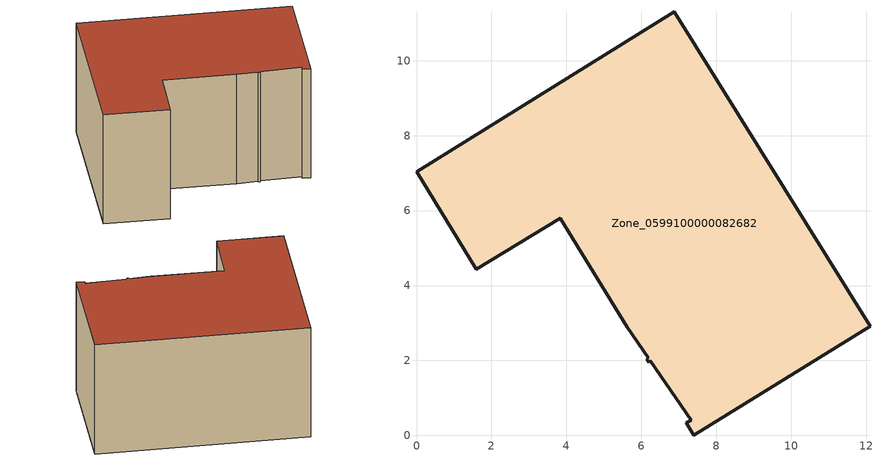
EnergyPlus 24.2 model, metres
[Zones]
Zone_0599100000082682
 floor ground (C_G): 6.19,2.07 5.62,2.88 3.83,5.79 1.6,4.43 0,7.04 6.88,11.31 12.1,2.91 7.4,0 7.19,0.33 7.33,0.41 6.24,1.99 6.19,1.96 6.15,2.03 z0
 wall outside (C_F): 6.88,11.31 0,7.04 1.6,4.43 3.83,5.79 5.62,2.88 6.19,2.07 6.15,2.03 6.19,1.96 6.24,1.99 7.33,0.41 7.19,0.33 7.4,0 12.1,2.91 6.88,11.31 z0:5.78
 roof outside (C_R): 5.62,2.88 6.19,2.07 6.15,2.03 6.19,1.96 6.24,1.99 7.33,0.41 7.19,0.33 7.4,0 12.1,2.91 6.88,11.31 0,7.04 1.6,4.43 3.83,5.79 z5.78
[BUILDING]
Pand.0599100000082682: North Axis=0; Terrain=City; Loads Convergence Tolerance Value=0.04; Temperature Convergence Tolerance Value=0.4; Solar Distribution=FullExterior; Maximum Number of Warmup Days=25; Minimum Number of Warmup Days=1
[Site:Location]
Rotterdam.The.Hague.AP_ZH_NLD Design_Conditions: Latitude=51.96; Longitude=4.45; Time Zone=1; Elevation=-4.5
[SITE:GROUNDTEMPERATURE:BUILDINGSURFACE]
18, 18, 18, 18, 18, 18, 18, 18, 18, 18, 18, 18
[MATERIAL] Thermal Absorptance=0.9; Solar Absorptance=0.7; Visible Absorptance=0.7
Name | Roughness | Thickness | Conductivity | Density | Specific Heat
G.TC.1975-1991 | MediumSmooth | 0.15 | 0.288461 | 540 | 1210
F.TC.1975-1991 | Rough | 0.3 | 0.230769 | 1920 | 840
R.TC.1975-1991 | MediumRough | 0.2 | 0.153846 | 1500 | 1000
[CONSTRUCTION]
C_G: G.TC.1975-1991
C_F: F.TC.1975-1991
C_R: R.TC.1975-1991
[ZONE]
Zone_0599100000082682: Type=1; Multiplier=1; Ceiling Height=Autocalculate; Volume=Autocalculate; Floor Area=autocalculate; Part of Total Floor Area=Yes
[ZONEINFILTRATION:DESIGNFLOWRATE]
Infil_Zone_0599100000082682: Zone or ZoneList or Space or SpaceList=Zone_0599100000082682; Schedule=AlwaysOn; Design Flow Rate Calculation Method=Flow/Area; Flow Rate per Floor Area=0.003; Constant Term Coefficient=1; Temperature Term Coefficient=0; Velocity Term Coefficient=0; Velocity Squared Term Coefficient=0
[HVACTEMPLATE:ZONE:IDEALLOADSAIRSYSTEM]
Zone_0599100000082682: Maximum Heating Supply Air Temperature=50; Minimum Cooling Supply Air Temperature=13; Maximum Heating Supply Air Humidity Ratio=0.0156; Minimum Cooling Supply Air Humidity Ratio=0.0077; Heating Limit=NoLimit; Cooling Limit=NoLimit; Dehumidification Control Type=ConstantSensibleHeatRatio; Cooling Sensible Heat Ratio=0.7; Dehumidification Setpoint=60; Humidification Control Type=None; Humidification Setpoint=30; Outdoor Air Method=None; Outdoor Air Flow Rate per Person=0.00944; Outdoor Air Flow Rate per Zone Floor Area=0; Outdoor Air Flow Rate per Zone=0; Demand Controlled Ventilation Type=None; Outdoor Air Economizer Type=NoEconomizer; Heat Recovery Type=None; Sensible Heat Recovery Effectiveness=0.7; Latent Heat Recovery Effectiveness=0.65
[ZONECONTROL:THERMOSTAT]
ThermostatControl_Zone_0599100000082682: Zone or ZoneList=Zone_0599100000082682; Control Type Schedule=DualSetpointControlType; Control 1=Thermostat_Zone_0599100000082682; Temperature Difference Between Cutout And Setpoint=0
[THERMOSTATSETPOINT:DUALSETPOINT]
Thermostat_Zone_0599100000082682: Heating Setpoint Temperature Schedule=HeatingSetpoint_Zone_0599100000082682; Cooling Setpoint Temperature Schedule=CoolingSetpoint_Zone_0599100000082682
[SCHEDULE:COMPACT]
HeatingSetpoint_Zone_0599100000082682: Through: 12/31, For: AllDays, Until: 24:00, 21
CoolingSetpoint_Zone_0599100000082682: Through: 12/31, For: AllDays, Until: 24:00, 24
DualSetpointControlType: Through: 12/31, For: AllDays, Until: 24:00, 4
AlwaysOn: Through: 12/31, For: AllDays, Until: 24:00, 1
